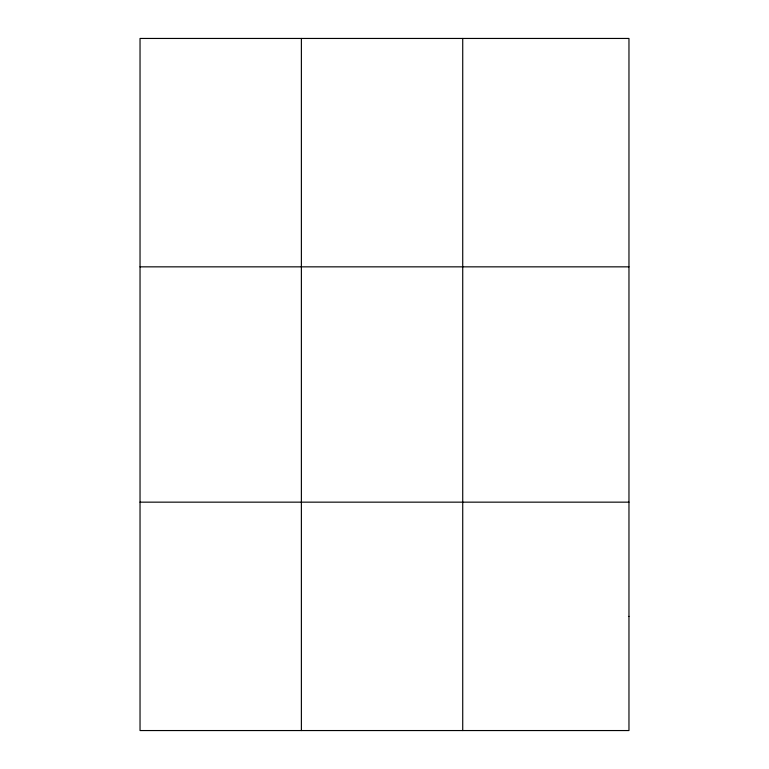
<?xml version="1.0" encoding="UTF-8"?>
<svg xmlns="http://www.w3.org/2000/svg" width="769" height="769" viewBox="0 0 769 769"><rect width="100%" height="100%" fill="white"/><g stroke="black" fill="none" stroke-linecap="round" stroke-linejoin="round"><path stroke-width="1.15" d="M301.381 730.55L301.381 38.45M462.727 730.55L462.727 38.45M140.035 266.843L628.965 266.843M140.035 502.157L628.965 502.157M628.965 616.354L628.965 730.55L140.035 730.55L140.035 38.45L628.965 38.45L628.965 616.354"/></g></svg>
